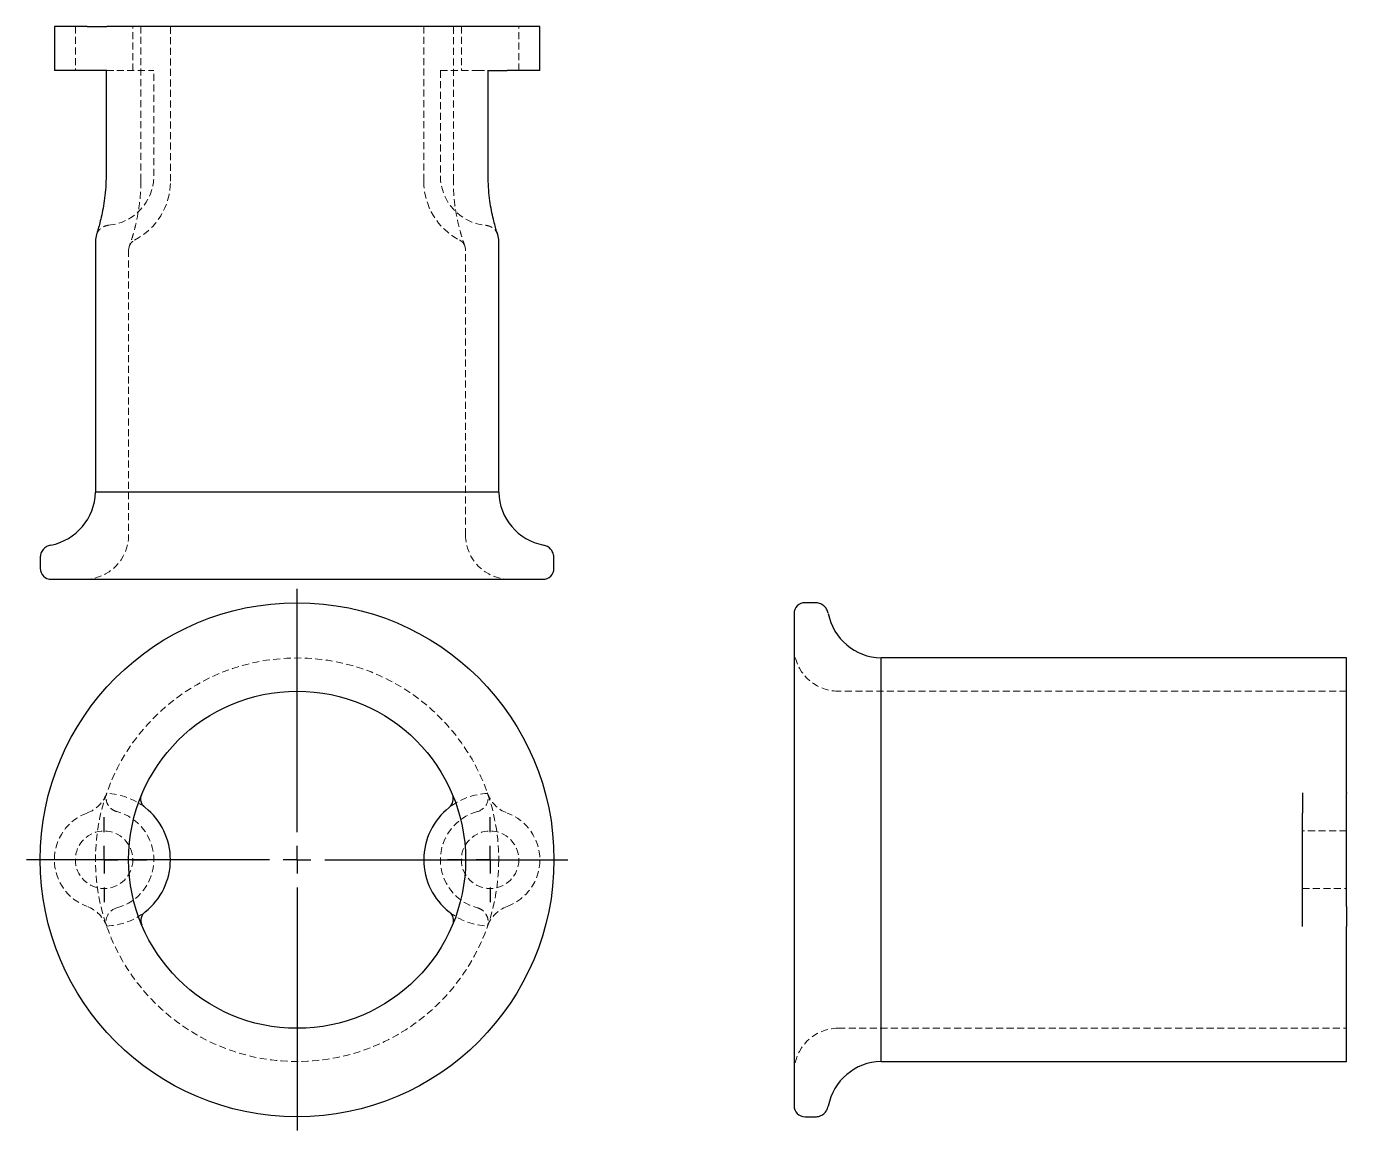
# Model space of a CAD drawing. Header units: millimetres. Extents: x 34 to 273, y 8 to 208.
import ezdxf

# ---------------------------------------------------------------- set-up
doc = ezdxf.new("R2010")
doc.units = ezdxf.units.MM
doc.linetypes.add('HIDDEN', pattern=[1.905, 1.27, -0.635])
doc.layers.add('10', color=7, linetype='Continuous')

# ---------------------------------------------------------------- blocks, each defined once
blk = doc.blocks.new('SW_CENTERMARKSYMBOL_0')
at = {"layer": '10', "color": 0}
for p, q in [((0, 5), (0, 48.99)), ((0, 0), (0, 2.5)), ((-5, 0), (-48.99, 0)), ((0, 0), (-2.5, 0)), ((0, 0), (0, -2.5)), ((0, 0), (2.5, 0)), ((5, 0), (48.99, 0)), ((0, -5), (0, -48.99))]:
    blk.add_line(p, q, dxfattribs=at)
blk = doc.blocks.new('SW_CENTERMARKSYMBOL_1')
at = {"layer": '10', "color": 0}
for p, q in [((0, 5), (0, 7.7)), ((0, 0), (0, 2.5)), ((-5, 0), (-7.7, 0)), ((0, 0), (-2.5, 0)), ((0, 0), (0, -2.5)), ((0, 0), (2.5, 0)), ((5, 0), (7.7, 0)), ((0, -5), (0, -7.7))]:
    blk.add_line(p, q, dxfattribs=at)
blk = doc.blocks.new('SW_CENTERMARKSYMBOL_2')
at = {"layer": '10', "color": 0}
for p, q in [((0, 5), (0, 7.7)), ((0, 0), (0, 2.5)), ((-5, 0), (-7.7, 0)), ((0, 0), (-2.5, 0)), ((0, 0), (0, -2.5)), ((0, 0), (2.5, 0)), ((5, 0), (7.7, 0)), ((0, -5), (0, -7.7))]:
    blk.add_line(p, q, dxfattribs=at)

msp = doc.modelspace()

# ---------------------------------------------------------------- linework, layer by layer
at = {"color": 7, "linetype": 'Continuous', "lineweight": 25}
for p, q in [((39.15, 208), (39.15, 200)), ((45.05, 208), (39.15, 208)), ((45.05, 208), (48.61, 208)), ((48.61, 208), (48.61, 208)), ((48.61, 208), (48.65, 208)), ((60.15, 208), (48.61, 208)), ((117.5, 208), (48.65, 208)), ((60.15, 208), (60.15, 208)), ((106, 208), (106, 208)), ((117.53, 208), (106, 208)), ((117.5, 208), (117.53, 208)), ((117.53, 208), (117.53, 208)), ((121.09, 208), (117.53, 208)), ((127, 208), (121.09, 208)), ((127, 200), (127, 208)), ((45.05, 200), (39.15, 200)), ((48.65, 200), (45.05, 200)), ((48.5, 200), (48.5, 181)), ((117.5, 200), (121.09, 200)), ((117.65, 181), (117.65, 200)), ((127, 200), (121.09, 200)), ((48.51, 181), (48.51, 181)), ((117.64, 181), (117.63, 181)), ((46.76, 170.38), (46.58, 169.44)), ((119.56, 169.44), (119.38, 170.38)), ((46.58, 169.44), (46.58, 123.75)), ((119.56, 123.75), (119.56, 169.44)), ((119.56, 123.75), (46.58, 123.75)), ((36.58, 111.87), (36.58, 110)), ((129.56, 110), (129.56, 111.87)), ((38.58, 108), (127.56, 108)), ((176.87, 103.77), (175, 103.77)), ((173, 101.77), (173, 12.8)), ((179.19, 101.83), (179.19, 101.83)), ((188.75, 57.28), (188.75, 93.78)), ((273, 93.77), (188.75, 93.77)), ((273, 69.38), (273, 93.77)), ((265, 69.38), (265, 65.73)), ((273, 69.38), (273, 69.27)), ((273, 69.27), (273, 69.27)), ((273, 65.73), (273, 69.27)), ((265, 48.83), (265, 65.73)), ((273, 48.83), (273, 65.73)), ((188.75, 20.79), (188.75, 57.28)), ((265, 45.19), (265, 48.83)), ((273, 48.83), (273, 45.29)), ((273, 45.29), (273, 45.29)), ((273, 45.29), (273, 45.19)), ((273, 20.8), (273, 45.19)), ((188.75, 20.8), (273, 20.8)), ((179.18, 12.72), (179.18, 12.73)), ((175, 10.8), (176.87, 10.8))]:
    msp.add_line(p, q, dxfattribs=at)
at = {"color": 7, "linetype": 'HIDDEN', "lineweight": 18}
for p, q in [((42.95, 208), (42.95, 200)), ((53.35, 200), (53.35, 208)), ((54.8, 208), (54.8, 180)), ((60.15, 180), (60.15, 208)), ((106, 208), (106, 180)), ((111.35, 180), (111.35, 208)), ((112.8, 208), (112.8, 200)), ((123.2, 200), (123.2, 208)), ((48.65, 200), (50.44, 200)), ((50.44, 200), (57.15, 200)), ((57.15, 181), (57.15, 200)), ((109, 200), (115.7, 200)), ((109, 200), (109, 181)), ((115.7, 200), (117.5, 200)), ((46.76, 170.39), (46.76, 170.39)), ((119.38, 170.38), (119.38, 170.39)), ((52.58, 167.57), (52.58, 116)), ((52.66, 168.11), (52.59, 167.57)), ((113.56, 167.57), (113.48, 168.11)), ((113.56, 116), (113.56, 167.57)), ((119.56, 123.75), (46.58, 123.75)), ((46.58, 123.75), (46.58, 123.75)), ((119.56, 123.75), (119.56, 123.75)), ((188.75, 57.28), (188.75, 93.77)), ((188.75, 93.77), (188.75, 93.77)), ((273, 87.77), (181, 87.77)), ((273, 69.27), (273, 66.72)), ((273, 69.27), (273, 69.27)), ((119.07, 63.2), (119.04, 63.39)), ((273, 62.48), (265, 62.48)), ((188.75, 20.8), (188.75, 57.28)), ((265, 52.08), (273, 52.08)), ((273, 47.85), (273, 45.29)), ((273, 45.29), (273, 45.29)), ((181, 26.8), (273, 26.8)), ((188.75, 20.8), (188.75, 20.8))]:
    msp.add_line(p, q, dxfattribs=at)
at = {"color": 7, "linetype": 'HIDDEN', "lineweight": 18, "flags": 128}
for points in [[(46.58, 123.75), (46.58, 123.75), (46.58, 123.75), (46.58, 123.75), (46.58, 123.75), (46.58, 123.75), (46.58, 123.75), (46.58, 123.75), (46.58, 123.75)], [(119.56, 123.75), (119.56, 123.75), (119.56, 123.75), (119.56, 123.75), (119.56, 123.75), (119.56, 123.75), (119.56, 123.75), (119.56, 123.75), (119.56, 123.75)], [(188.75, 93.78), (188.75, 93.77), (188.75, 93.77), (188.75, 93.77), (188.75, 93.77), (188.75, 93.77), (188.75, 93.77), (188.75, 93.77), (188.75, 93.77)], [(188.75, 20.8), (188.75, 20.8), (188.75, 20.79), (188.75, 20.79), (188.75, 20.79), (188.75, 20.79), (188.75, 20.79), (188.75, 20.79), (188.75, 20.79)]]:
    msp.add_lwpolyline(points, dxfattribs=at)
at = {"color": 7, "linetype": 'Continuous', "lineweight": 25}
for radius in [46.49, 30.49]:
    msp.add_circle((83.07, 57.28), radius, dxfattribs=at)
at = {"color": 7, "linetype": 'HIDDEN', "lineweight": 18}
for centre, radius in [((83.07, 57.28), 36.49), ((83.07, 57.28), 36.49), ((48.15, 57.28), 5.2), ((118, 57.28), 5.2)]:
    msp.add_circle(centre, radius, dxfattribs=at)
for centre, radius, start, end in [((48.15, 181), 9, 275.1726, 0), ((48.15, 180), 12, 297.3833, 0), ((118, 180), 12, 180, 242.6115), ((118, 181), 9, 180, 264.8301), ((44.58, 116), 8, 270, 0), ((121.56, 116), 8, 180, 270), ((181, 95.77), 8, 180, 270), ((42.99, 71.37), 6, 290.1274, 340.6013), ((123.16, 71.37), 6, 199.3576, 249.8688), ((48.15, 57.28), 12, 51.8445, 87.7958), ((118, 57.28), 12, 92.2004, 128.1523), ((48.15, 57.28), 9, 110.1274, 249.8726), ((48.15, 57.28), 9, 284.7722, 75.2277), ((118, 57.28), 9, 104.7685, 255.2316), ((118, 57.28), 9, 290.1313, 69.8688), ((42.99, 43.2), 6, 19.3581, 69.8726), ((48.15, 57.28), 12, 272.2042, 308.1555), ((118, 57.28), 12, 231.8477, 267.7996), ((123.16, 43.2), 6, 110.1313, 160.607), ((181, 18.8), 8, 90, 180)]:
    msp.add_arc(centre, radius, start, end, dxfattribs=at)
at = {"color": 7, "linetype": 'Continuous', "lineweight": 25}
for centre, radius, start, end in [((36.58, 124), 10, 280.9512, 358.5491), ((129.56, 124), 10, 181.4509, 258.9794), ((38.58, 110), 2, 180, 270), ((127.56, 110), 2, 270, 0), ((175, 101.77), 2, 90, 180), ((189, 103.77), 10, 191.1721, 268.5491), ((48.15, 57.28), 12, 308.1555, 51.8445), ((118, 57.28), 12, 128.1523, 231.8477), ((189, 10.8), 10, 91.4509, 168.8646), ((175, 12.8), 2, 180, 270)]:
    msp.add_arc(centre, radius, start, end, dxfattribs=at)
for points, knots in [([(48.5, 181), (48.49, 180.31), (48.46, 178.92), (48.26, 176.92), (47.97, 175.08), (47.63, 173.46), (47.29, 172.12), (47, 171.13), (46.8, 170.49), (46.77, 170.42), (46.76, 170.39)], [0, 0, 0, 0, 0.1209975, 0.2426464, 0.3656262, 0.4903183, 0.6168356, 0.7450505, 0.8743159, 1, 1, 1, 1]), ([(119.38, 170.39), (119.37, 170.43), (119.35, 170.49), (119.14, 171.13), (118.85, 172.13), (118.51, 173.47), (118.17, 175.08), (117.88, 176.92), (117.68, 178.92), (117.66, 180.31), (117.64, 181)], [0, 0, 0, 0, 0.125207, 0.254154, 0.382088, 0.508857, 0.633916, 0.757063, 0.878907, 1, 1, 1, 1]), ([(38.48, 114.18), (38.23, 114.11), (37.71, 113.95), (37.08, 113.4), (36.65, 112.67), (36.6, 112.13), (36.58, 111.87)], [0, 0, 0, 0, 0.243077, 0.499905, 0.757645, 1, 1, 1, 1]), ([(129.56, 111.87), (129.53, 112.13), (129.48, 112.67), (129.05, 113.4), (128.42, 113.95), (127.9, 114.11), (127.65, 114.18)], [0, 0, 0, 0, 0.242378, 0.50013, 0.756952, 1, 1, 1, 1]), ([(179.18, 101.86), (179.11, 102.11), (178.95, 102.63), (178.4, 103.26), (177.67, 103.69), (177.13, 103.74), (176.87, 103.76)], [0, 0, 0, 0, 0.243036, 0.49985, 0.757608, 1, 1, 1, 1]), ([(110.58, 66.72), (110.92, 66.99), (111.17, 67.37), (111.39, 68.21), (111.36, 68.67), (111.19, 69.07)], [0, 0, 0, 0, 0.5, 0.5, 1, 1, 1, 1]), ([(55.56, 47.85), (55.22, 47.58), (54.97, 47.2), (54.75, 46.36), (54.78, 45.9), (54.95, 45.5)], [0, 0, 0, 0, 0.5, 0.5, 1, 1, 1, 1]), ([(176.87, 10.79), (177.13, 10.81), (177.67, 10.87), (178.4, 11.29), (178.95, 11.92), (179.11, 12.44), (179.18, 12.7)], [0, 0, 0, 0, 0.2423518, 0.500091, 0.756924, 1, 1, 1, 1])]:
    msp.add_open_spline(points, degree=3, knots=knots, dxfattribs=at)
at = {"color": 7, "linetype": 'HIDDEN', "lineweight": 18}
for points, knots in [([(54.8, 180), (54.78, 179.27), (54.75, 177.79), (54.53, 175.64), (54.2, 173.62), (53.79, 171.8), (53.37, 170.25), (53.05, 169.25), (52.85, 168.67), (52.74, 168.35), (52.67, 168.15), (52.67, 168.12), (52.66, 168.11)], [0, 0, 0, 0, 0.12097, 0.242532, 0.365147, 0.489038, 0.614624, 0.741901, 0.806004, 0.870371, 0.935072, 1, 1, 1, 1]), ([(113.48, 168.11), (113.48, 168.12), (113.47, 168.15), (113.4, 168.35), (113.29, 168.67), (113.09, 169.25), (112.78, 170.25), (112.35, 171.8), (111.94, 173.62), (111.61, 175.64), (111.39, 177.79), (111.36, 179.27), (111.35, 180)], [0, 0, 0, 0, 0.064927, 0.129627, 0.193994, 0.258096, 0.385374, 0.510961, 0.634853, 0.757468, 0.87903, 1, 1, 1, 1]), ([(46.76, 170.38), (46.87, 170.6), (47.08, 171.04), (47.61, 171.54), (48.24, 171.91), (48.72, 172), (48.96, 172.04)], [0, 0, 0, 0, 0.250073, 0.499987, 0.750249, 1, 1, 1, 1]), ([(117.18, 172.04), (117.42, 171.99), (117.9, 171.91), (118.53, 171.54), (119.07, 171.04), (119.28, 170.6), (119.38, 170.38)], [0, 0, 0, 0, 0.249762, 0.499981, 0.74987, 1, 1, 1, 1]), ([(52.66, 168.11), (52.71, 168.24), (52.79, 168.5), (53.03, 168.84), (53.31, 169.14), (53.55, 169.28), (53.67, 169.35)], [0, 0, 0, 0, 0.250052, 0.49998, 0.750065, 1, 1, 1, 1]), ([(112.48, 169.35), (112.59, 169.28), (112.83, 169.14), (113.12, 168.84), (113.35, 168.5), (113.44, 168.24), (113.48, 168.11)], [0, 0, 0, 0, 0.249934, 0.50002, 0.749947, 1, 1, 1, 1]), ([(50.44, 65.99), (50.09, 66.08), (49.77, 66.24), (49.2, 66.69), (48.97, 66.97), (48.63, 67.6), (48.53, 67.96), (48.48, 68.67), (48.53, 69.04), (48.65, 69.37)], [0, 0, 0, 0, 0.25, 0.25, 0.5, 0.5, 0.75, 0.75, 1, 1, 1, 1]), ([(115.7, 65.99), (116.49, 66.2), (117.68, 67.26), (117.7, 68.79), (117.5, 69.37)], [0, 0, 0, 0, 0.571429, 1, 1, 1, 1]), ([(50.44, 48.58), (49.65, 48.37), (48.46, 47.31), (48.44, 45.77), (48.65, 45.19)], [0, 0, 0, 0, 0.571429, 1, 1, 1, 1]), ([(115.7, 48.58), (116.05, 48.49), (116.38, 48.33), (116.94, 47.88), (117.17, 47.6), (117.51, 46.96), (117.61, 46.61), (117.67, 45.9), (117.62, 45.53), (117.5, 45.19)], [0, 0, 0, 0, 0.25, 0.25, 0.5, 0.5, 0.75, 0.75, 1, 1, 1, 1])]:
    msp.add_open_spline(points, degree=3, knots=knots, dxfattribs=at)
at = {"color": 7, "linetype": 'Continuous', "lineweight": 25}
for points in [[(55.56, 66.72), (55.22, 66.99), (54.72, 67.75), (54.78, 68.66), (54.95, 69.07)], [(110.58, 47.85), (110.92, 47.58), (111.42, 46.81), (111.36, 45.9), (111.19, 45.5)]]:
    msp.add_open_spline(points, degree=3, dxfattribs=at)

# ---------------------------------------------------------------- block references
at = {"layer": '10'}
for name, p in [('SW_CENTERMARKSYMBOL_0', (83.07, 57.28)), ('SW_CENTERMARKSYMBOL_2', (48.15, 57.28)), ('SW_CENTERMARKSYMBOL_1', (118, 57.28))]:
    msp.add_blockref(name, p, dxfattribs=at)

doc.saveas('drawing.dxf')
